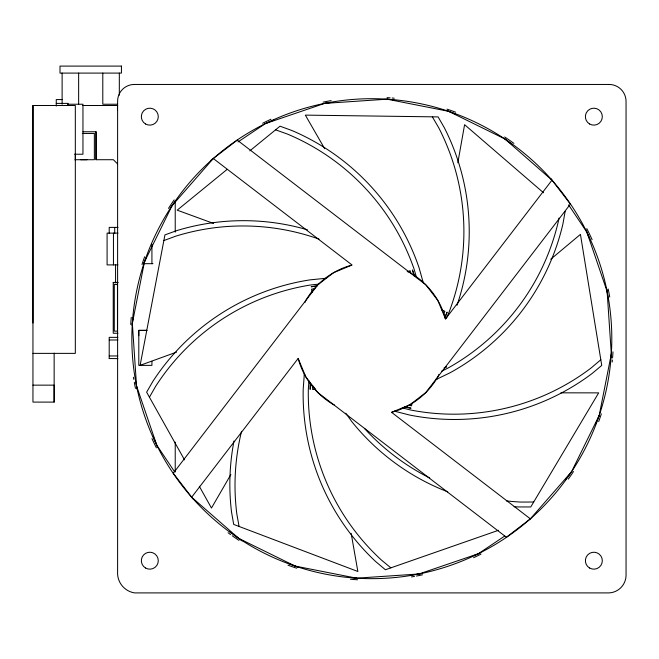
<?xml version="1.0" encoding="UTF-8"?>
<svg xmlns="http://www.w3.org/2000/svg" width="659" height="659" viewBox="0 0 659 659"><rect width="100%" height="100%" fill="white"/><g stroke="black" fill="none" stroke-linecap="round" stroke-linejoin="round"><path stroke-width="0.99" d="M32.958 323.042L32.958 105.498L75.324 105.506L75.324 353.372L32.958 353.372M32.95 105.506L32.95 402.097L54.145 402.097L54.145 385.144L32.95 385.144M308.923 380.902L308.313 389.724A226.614 226.614 0 0 0 381.19 559.845L390.845 567.852M304.376 373.414L303.189 389.222A228.994 228.994 0 0 0 375.721 561.6L385.408 569.747L498.501 530.289M310.636 383.143L310.167 389.378L310.101 382.442M312.827 385.993L312.564 389.436L315.513 389.502L313.083 386.347M132.064 325.422L133.126 317.35M610.794 357.994L611.593 351.939M559.005 218.088L558.675 219.991A226.614 226.614 0 0 1 447.799 368.159L441.621 371.182M457.816 162.839L464.595 124.683L543.51 192.733M565.15 211.391L562.943 223.846A228.994 228.994 0 0 1 449.924 372.854L435.64 379.732M595.72 423.869L599.204 415.442L611.321 353.974L607.12 291.467L586.889 232.182L568.585 204.883M412.073 403.11L411.521 405.853L408.877 405.178M445.072 317.91L447.115 312.127L444.8 317.251M143.275 264.77L146.389 257.232M305.018 302.382L305.784 300.545A76.263 76.263 0 0 1 352.087 265.009L213.294 158.514L172.065 205.682L144.453 261.911L132.335 323.38L136.537 385.886L156.768 445.179L174.503 471.622M438.861 374.427L437.881 376.808A76.263 76.263 0 0 1 391.57 412.345L530.363 518.847L571.592 471.679L599.204 415.442M446.374 318.289L448.968 312.432A226.614 226.614 0 0 0 438.672 127.648L432.345 116.824M443.54 314.211L444.874 311.254L441.818 310.059M149.445 397.196L155.656 386.306A226.614 226.614 0 0 1 310.529 284.993L318.717 284.12M230.881 474.505L211.473 508.04L199.282 486.251M170.187 208.129L175.154 201.662M334.624 405.112L333.693 404.725A76.263 76.263 0 0 1 298.165 358.422L191.662 497.207L238.83 538.436L295.067 566.056L356.527 578.174L419.042 573.973L478.327 553.741L504.769 536.006M407.204 271.483L409.964 272.628A76.263 76.263 0 0 1 445.5 318.94L551.995 180.146L504.827 138.917L448.59 111.305L387.13 99.18L324.623 103.381L265.33 123.62L238.031 141.924M565.422 479.711L571.592 471.679M304.244 375.07L304.779 374.394M600.819 359.748L591.255 367.862A226.614 226.614 0 0 1 411.076 410.096L402.278 407.913M550.726 259.251L580.439 234.373L601.741 365.432L592.037 373.554A228.994 228.994 0 0 1 409.684 415.055L394.42 411.167M227.017 169.487L177.197 210.163L213.59 223.459M249.827 150.862L280.042 126.19L291.929 130.531A228.994 228.994 0 0 1 419.042 267.702L423.309 282.868M210.847 160.392L237.265 140.12L425.755 284.754L437.881 300.545L445.5 318.94M530.363 518.847L506.392 537.242L317.902 392.607L305.784 376.808L298.165 358.422M444.858 367.738L446.571 366.725L444.15 367.895M265.33 123.62A239.983 239.983 0 0 1 611.321 353.974A239.983 239.983 0 0 1 238.83 538.436A239.983 239.983 0 0 1 265.33 123.62L273.757 120.127M351.173 265.396L333.693 272.628L317.902 284.754L173.268 473.236L192.914 498.847M391.57 412.345L409.964 404.725L425.755 392.607L570.389 204.117L550.743 178.515M473.648 555.677L480.23 552.95M163.852 240.56L175.615 236.21A226.614 226.614 0 0 1 319.03 239.11M176.554 352.128L140.12 365.341L164.931 234.901L176.826 230.584A228.994 228.994 0 0 1 307.432 229.785M407.509 271.615L410.153 270.717L410.895 273.345M317.218 285.635L311.188 286.756L316.79 286.195M324.623 103.381L331.65 102.458M411.002 575.035L414.017 574.632M416.027 574.368L422.098 573.569M326.394 278.23L310.134 279.853A228.994 228.994 0 0 0 152.97 381.223L146.627 392.171L184.504 459.85M314.788 288.807L311.559 289.128L312.053 292.374M533.699 502.01L521.162 502.076A226.614 226.614 0 0 1 506.318 500.889M62.275 99.575L56.254 99.575L56.254 106.107M56.254 103.389L68.116 103.389L68.116 105.424M67.547 104.237L82.952 104.237L82.952 154.231L74.739 154.231M117.376 104.237L102.796 104.237L102.796 73.091M83.182 105.498L117.623 105.498A18.724 18.724 0 0 0 117.557 110.308M82.606 105.498L117.607 105.498M82.985 131.767L96.057 131.759L96.057 159.717L113.381 159.717L117.615 163.959M82.293 133.456L94.361 133.456L94.361 159.725L75.077 159.725M80.612 159.725L86.972 159.725M118.035 227.388L109.205 227.388L109.205 233.467M117.986 233.121L107.087 233.121L107.087 264.902L117.986 264.902M143.843 263.682L152.962 263.682M117.92 282.414L113.233 282.414L113.233 333.256L117.92 333.256M113.233 282.645L117.92 282.645M146.891 330.365L138.794 330.373L138.794 365.374L151.924 365.374L151.924 361.256M146.875 330.373L138.794 330.373L138.794 335.711M117.87 337.367L109.205 337.35L109.205 358.611M109.205 339.995L117.87 339.995M109.205 355.959L117.87 355.959M109.205 358.545L117.87 358.611M560.949 392.83L598.677 392.871L530.759 506.96L518.098 506.944A228.994 228.994 0 0 1 514.102 506.697M387.13 99.18L390.144 99.583M392.146 99.847L394.156 100.11M350.506 577.383L356.527 578.174M436.283 378.884L437.139 379.007M404.28 407.081L411.051 408.209L405.178 406.71M275.586 129.831L287.39 134.057A226.614 226.614 0 0 1 414.05 268.987L416.562 277.694M446.695 110.514L455.147 114.015M288.51 563.338L297.917 567.234M504.827 138.917L512.059 144.469M229.991 531.656L231.597 532.892M234.011 534.737L242.1 540.94M395.276 410.812L395.935 411.554M345.777 413.226L351.733 421.521A228.994 228.994 0 0 0 447.758 491.845M324.673 148.703L305.339 115.119L438.103 116.907L444.413 127.871A228.994 228.994 0 0 1 457.049 305.232M585.703 229.332L589.599 238.731M153.283 436.752L157.559 447.082M414.841 276.368L412.427 269.943L414.074 275.783M239.085 526.45L236.845 514.119A226.614 226.614 0 0 1 241.548 431.315M351.165 533.329L357.853 571.493L233.698 524.416L231.515 511.944A228.994 228.994 0 0 1 233.986 441.036M606.857 289.433L607.919 297.497M136.141 382.871L136.94 388.95M175.228 201.028L175.228 232.141M175.228 442.131L175.228 471.984M151.924 244.316L151.924 263.682M119.32 73.091L119.32 95.193M115.564 264.49L115.564 282.793M114.715 227.388L114.715 233.467M113.447 233.121L113.447 264.902M96.049 131.767L96.049 159.725M78.643 73.091L78.643 104.237M75.324 153.465L75.324 160.582M62.119 73.091L62.119 104.237M54.145 353.133L54.145 402.097M612.977 351.857A241.507 241.507 0 0 1 612.565 357.977M612.392 360.012A241.507 241.507 0 0 1 612.203 362.055M601.354 413.827A241.507 241.507 0 0 1 598.677 421.554M573.519 471.523A241.507 241.507 0 0 1 568.313 479.109M480.988 554.112A241.507 241.507 0 0 1 473.632 557.679M422.51 574.813A241.507 241.507 0 0 1 416.504 576.024M414.495 576.394A241.507 241.507 0 0 1 411.463 576.913M357.631 579.772A241.507 241.507 0 0 1 350.497 579.245M296.682 568.198A241.507 241.507 0 0 1 287.999 565.175M238.986 540.372A241.507 241.507 0 0 1 232.232 535.759M230.568 534.564A241.507 241.507 0 0 1 228.08 532.752M156.397 447.84A241.507 241.507 0 0 1 151.974 438.622M135.482 388.357A241.507 241.507 0 0 1 134.296 382.352M133.761 379.32A241.507 241.507 0 0 1 133.431 377.302M130.737 324.475A241.507 241.507 0 0 1 131.265 317.341M141.99 264.498A241.507 241.507 0 0 1 144.634 256.771M168.473 208.401A241.507 241.507 0 0 1 174.157 199.916M262.669 123.249A241.507 241.507 0 0 1 270.956 119.246M323.149 102.129A241.507 241.507 0 0 1 331.18 100.613M387.047 97.647A241.507 241.507 0 0 1 390.103 97.861M392.146 98.026A241.507 241.507 0 0 1 394.181 98.207M446.975 109.155A241.507 241.507 0 0 1 455.657 112.187M504.67 136.99A241.507 241.507 0 0 1 513.921 143.39M586.798 228.607A241.507 241.507 0 0 1 592.111 239.67M608.175 288.996A241.507 241.507 0 0 1 609.723 297.028M429.668 477.973A226.614 226.614 0 0 1 364.411 428.391M121.437 66.098L60.002 66.098L60.002 73.091L121.437 73.091L121.437 66.098M609.105 84.459L134.56 84.459A16.73 16.73 0 0 0 117.607 101.404L117.607 571.715A20.124 20.124 0 0 0 134.56 592.902L609.105 592.902A17.842 17.842 0 0 0 626.05 575.95L626.05 101.404A16.945 16.945 0 0 0 609.105 84.459M117.467 284.531L114.287 284.531L114.287 331.139L117.467 331.139L117.467 284.531M589.616 568.033A8.476 8.476 0 0 0 602.326 560.702A8.476 8.476 0 0 0 589.616 553.362A8.476 8.476 0 0 0 589.616 568.033M145.573 123.999A8.476 8.476 0 0 0 158.284 116.659A8.476 8.476 0 0 0 145.573 109.32A8.476 8.476 0 0 0 145.573 123.999M145.573 568.033A8.476 8.476 0 0 0 158.284 560.702A8.476 8.476 0 0 0 145.573 553.362A8.476 8.476 0 0 0 145.573 568.033M589.616 123.999A8.476 8.476 0 0 0 602.326 116.659A8.476 8.476 0 0 0 589.616 109.32A8.476 8.476 0 0 0 589.616 123.999"/></g></svg>
